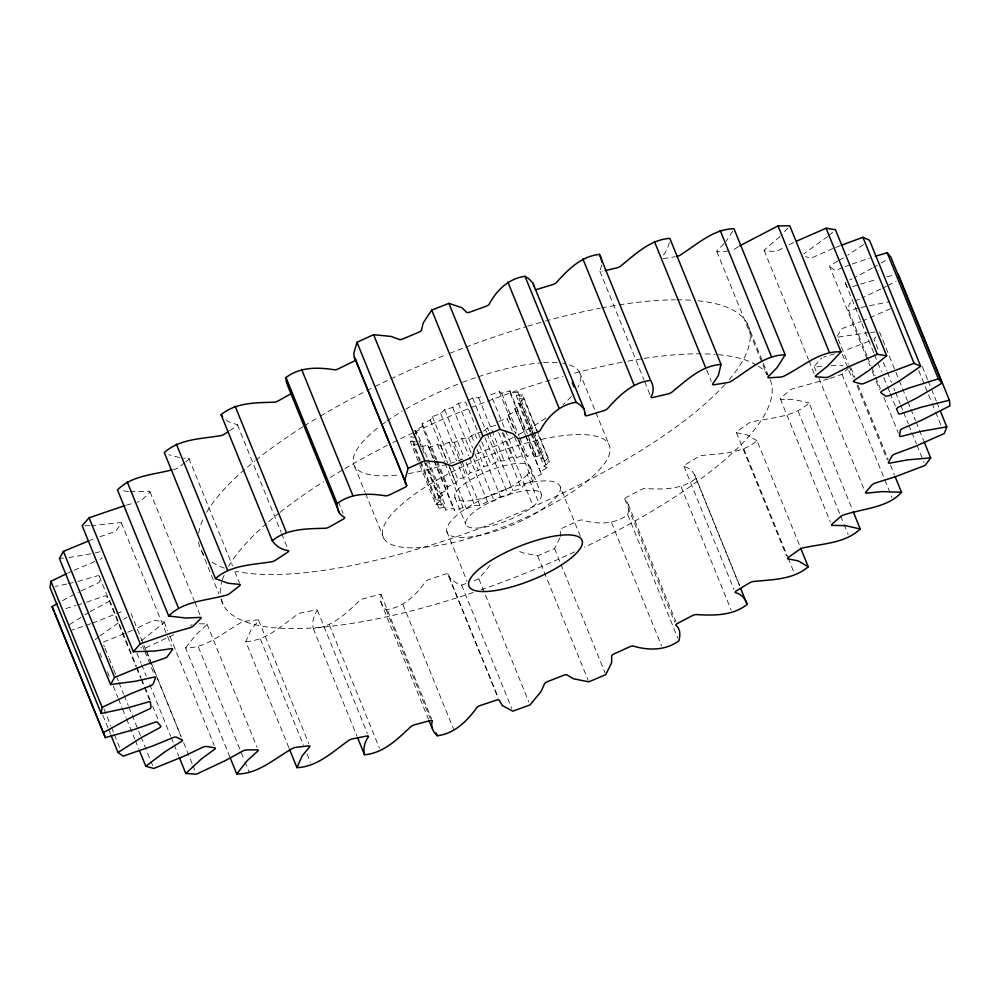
<?xml version="1.0" encoding="UTF-8"?>
<svg xmlns="http://www.w3.org/2000/svg" width="1000" height="1000" viewBox="0 0 1000 1000"><rect width="100%" height="100%" fill="white"/><g stroke="black" fill="none" stroke-linecap="round" stroke-linejoin="round"><path stroke-width="0.75" stroke-dasharray="5 3.75" d="M560.487 536.525L560.462 530.175A3.862 1.137 -22.1 0 1 563.15 527.737L578.062 520.95A3.862 1.137 -22.1 0 1 582.537 520.125C597.625 524.612 614.625 524.5 627.737 514.738C629.025 509.663 629.55 502.962 624.925 499.412A3.862 1.137 -22.1 0 1 626.788 497.125L640.75 489.8A3.862 1.137 -22.1 0 1 645.588 488.575C662.875 489.513 681.725 489.738 695.95 478.387C694.525 472.837 690.125 468.113 684.538 466.637A3.862 1.137 -22.1 0 1 685.525 464.588L698.088 456.975A3.862 1.137 -22.1 0 1 703.138 455.363C721.675 453.512 742.237 453.512 757.05 440.712L800.088 546.712M866.938 355.7L848.325 309.862L849.163 304.363A3.862 1.137 -22.1 0 1 852.85 301.825M601.812 264.975L600.037 270.562A3.862 1.137 -22.1 0 0 602.238 271.312M419.762 447.163L420.387 444.125M517.95 439.363L533.65 478.038L532.638 481.2L524.362 484.55L521.312 488.275L513.062 490.9L508.188 494.963L500.487 496.712L494.087 500.85L487.413 501.613L479.888 505.562L474.663 505.288L466.488 508.812L463.038 507.512L454.725 510.387L453.275 508.15L445.35 510.188L445.975 507.15L427.675 462.013M512.275 431.062L507.038 418.175L508.062 415.012L515.837 411.163L514.775 408.762L521.575 404.663L547.163 467.675L540.363 471.788L541.438 474.188L533.65 478.038M288.812 747.575L245.775 641.587L251.137 629.663L258.087 621.225A3.862 1.137 -22.1 0 0 257.188 619.862L244.812 621.287A3.862 1.137 -22.1 0 0 239.75 623.337C222.625 633.075 206.163 648.337 185.562 647.887L229.762 756.75M669.425 242.638L667.15 249.45L662.575 256.512M559.913 537.925L554.587 548.6L537.612 555.788L522.263 552.712L517.712 550.538M531.3 432.525L516.175 395.288L517.85 391.925L510.3 393.5L509.888 390.838L501.7 393.312L499.225 391.525L490.925 394.75L504.875 429.125M516.175 395.288L522.612 394.725L548.2 457.75L541.775 458.312L543.438 454.95L534.125 432.038M732.7 231.238L726.012 241.438M837.3 336.3L840.875 329.925A3.862 1.137 -22.1 0 1 845.125 327.425L861.213 321.45M435.6 459.438L422.225 426.488L422.2 423.688L430.288 420.062L432.337 416.587L440.662 413.575L444.663 409.65L452.7 407.45L458.375 403.312L465.625 402.05L491.213 465.075L498.237 460.988L504.225 460.75L512.137 456.987L516.512 457.775L524.825 454.55L527.288 456.337L535.475 453.862L527.913 435.238M420.712 460.95L436.413 499.625L442.562 495.487L440.462 493.525L447.812 489.513L447.788 486.712L455.887 483.088L457.925 479.613L466.262 476.6L470.25 472.675L478.288 470.475L483.975 466.337L491.213 465.075M185.562 647.887L196.1 634.562L206.062 625.525A3.862 1.137 -22.1 0 0 206.075 623.8L197.025 623.862M875.812 336.838L873.988 339.35L879.225 352.238M419.738 460.962L413.35 445.2L415.125 442.775M420.325 462.388L438.938 508.225L441.613 504.588L424.738 463.05M489.913 565.425L478.862 578.875L473.113 580.95M787.938 228.038L780.962 235.512M723.988 243.675L717.525 250.2A3.862 1.137 -22.1 0 0 717.962 251.762L729.475 251.012M518.962 398.587L523.875 399.062L549.475 462.088L544.562 461.613L518.962 398.587L522.612 394.725M544.562 461.613L548.2 457.75M779.912 236.562L765.438 248.925A3.862 1.137 -22.1 0 0 764.963 250.812L774.463 251.438A3.862 1.137 -22.1 0 0 779.5 249.85L784.175 247.312M829.9 378.462L842 374.375L848.225 368.275M527.337 474.625L522.212 479.363A40.663 11.963 -22.1 0 1 458.575 500.312A40.663 11.963 -22.1 0 1 491.725 469.688A40.663 11.963 -22.1 0 1 527.337 474.625L538.3 501.637L533.175 506.375A40.663 11.963 -22.1 0 1 469.538 527.312A40.663 11.963 -22.1 0 1 502.688 496.7A40.663 11.963 -22.1 0 1 538.3 501.637M828.875 235.55L833.263 231.65M141.35 640.763L162.65 623.787A3.862 1.137 -22.1 0 0 163.575 621.75L155.2 620.438A3.862 1.137 -22.1 0 0 150.25 621.838L133.688 629.738M441.613 504.588L435.887 504.637L410.3 441.613L413.713 438.6M435.887 504.637L440.45 500.613L424.738 461.938M245.775 641.587C265.763 640.825 281.062 626.15 296.588 615.087A3.862 1.137 -22.1 0 1 301.462 612.8L315.287 610.05A3.862 1.137 -22.1 0 1 317.075 611C313.4 616.025 311.812 622.638 313.337 628.713C332.125 627.163 346.062 613.362 359.15 601.1A3.862 1.137 -22.1 0 1 363.675 598.663L378.5 594.675A3.862 1.137 -22.1 0 1 381.112 595.2C379.113 600.487 382.1 606.163 386.062 609.688C403.15 607.675 415.812 595.188 425.412 581.862A3.862 1.137 -22.1 0 1 429.45 579.325L444.787 574.237A3.862 1.137 -22.1 0 1 448.137 574.312L498.162 697.5M483.575 431.125L487.475 427.875L495.725 425.25M98.875 636.775L94.612 640.188L97.275 640.925M99.95 635.925L121.375 620.788M827.763 236.438L803.988 253.688M184.6 462.725L178.512 467.475A3.862 1.137 -22.1 0 1 173.463 469.55M185.812 461.775L188.238 459.875A3.862 1.137 -22.1 0 0 187.875 458.288L183.588 458.162M757.05 440.712L747.05 434.837L737.387 432.925A3.862 1.137 -22.1 0 1 737.475 431.175L748.238 423.5A3.862 1.137 -22.1 0 1 753.325 421.575C772.387 417.45 794.325 417.062 809.062 402.925L852.675 510.35M530.125 431.825L518.488 403.175L523.875 399.062M530.7 433.25L544.075 466.2L549.475 462.088M863.575 244.537L847.85 255.15M413.275 434.95L416.962 432.463L427.438 458.237M69.388 624.7L83.688 615.562M229.65 430.675L236.15 426.413A3.862 1.137 -22.1 0 0 236.7 424.5L228.525 421.775L225.487 419.425M421.075 446.825L427.688 445.125L429.137 447.362L437.45 444.487L440.9 445.788L449.075 442.262L454.3 442.55L461.825 438.587L468.5 437.825L474.9 433.688L482.6 431.938M738.475 246.637L734.575 249.1A3.862 1.137 -22.1 0 1 731.125 250.712M85 614.763L88.925 612.35M881.112 263.113L887.2 259.35M839.038 260.425L844.075 257.413M123.725 619.275L127.05 617.325M467.962 400.688L472.638 397.975L478.638 397.725L483.913 395.213M872.2 268.188L854.7 277.6M873.475 267.462L877.288 265.287M90.225 611.55L106.962 602.537A3.862 1.137 -22.1 0 0 109.575 600.1L106.287 596.213A3.862 1.137 -22.1 0 0 102.088 596.788L83.312 603.375M416.613 434.8L414.875 430.5L422.225 426.488M837.788 261.175L831.95 264.35A3.862 1.137 -22.1 0 0 829.725 266.712L869.862 365.55M62.438 600.662L78.475 592.15M887.938 285.55L896.1 281.2M880.987 288.988L862.038 297.962M882.375 288.3L886.55 286.238M789.163 244.8L794.237 242.288M81.037 590.9L96.463 583.725A3.862 1.137 -22.1 0 0 99.825 581.2L99.275 576.2A3.862 1.137 -22.1 0 0 95.65 576.312L77.325 581.613M173.888 634.688L145.238 648.112L140.688 647.812M849.675 279.975L852.188 278.788M890.537 308.663L863.925 320.4M67.537 573.25L72.825 570.812M74.15 570.2L98.112 560.2M832.938 248.512L814.613 256.625A3.862 1.137 -22.1 0 1 809.8 257.838L805.487 256.637M132.387 630.337L102.625 642.4L104.362 646.7M855.475 300.75L859.4 299.15M842.725 267.613L838.8 269.212A3.862 1.137 -22.1 0 1 834.35 269.988L829.725 266.712M498.762 421.525L507.038 418.175M868.625 341.488L844.062 350.737M90.363 540.262L93.088 539.175M835.688 247.45L839.8 245.85M845.35 266.537L850.788 264.538M852.138 264.05L869.4 258.188M448.137 574.312L451.125 579.487L456.763 583.15L461.637 585.112L465.938 583.55M99.887 536.75L111.85 532.725A3.862 1.137 -22.1 0 0 116.337 530.275L121.25 523.538A3.862 1.137 -22.1 0 0 119.113 522.762L91.737 525.65M90.875 623.713L71.963 630.087M92.25 623.225L120.487 612.125A3.862 1.137 -22.1 0 1 124.038 611.013M852.575 286.725L857.85 284.9M834.613 353.837L825.487 356.562A3.862 1.137 -22.1 0 0 823.637 357.163M828.438 378.913L794.55 388.275A3.862 1.137 -22.1 0 0 789.587 390.475L780.962 397.95A3.862 1.137 -22.1 0 0 781.787 399.338L794.175 399.588L809.062 402.925M860.525 284.088L877.013 279.35M126.487 505.1L135.988 502.5M65.825 608.538L76.025 605.525M77.475 605.1L81.85 603.8M858.025 308.163L851.612 309.988A3.862 1.137 -22.1 0 1 848.325 309.862M95.138 552.95L100.138 551.688M860.9 307.462L889.762 301.688M66.787 584.025L55.388 586.425M68.3 583.675L74.312 582.3M886.975 276.725L894 275.125M528.913 439.325L535.887 456.512L543.438 454.95M91 553.8L69.013 557.5M663.138 258.663L674.837 256.8M413.35 445.2L418.975 444.338M438.938 508.225L445.975 507.15M821.775 366.225L816.312 366.975A3.862 1.137 -22.1 0 1 814.6 365.975L820.8 358.95A3.862 1.137 -22.1 0 1 821.912 358.038M869.15 332.45L839.837 336.863A3.862 1.137 -22.1 0 1 837.288 336.938L840.788 345.525M59.413 558.513L63.525 558.075M870.562 332.3L875.013 332.062M410.3 441.613L416.025 441.562M831.025 365.55L843.012 365.625M84.862 525.688L90.288 525.725M128.5 491.488L120.062 490.425M130.037 491.613L148.25 491.4A3.862 1.137 -22.1 0 1 149.525 492.6L142.088 499.875A3.862 1.137 -22.1 0 1 137.238 502.175M179.525 457.587L168.762 454.762M414.85 437.587L410.825 436.6L420.125 459.525M436.413 499.625L440.45 500.613M518.488 403.175L521.575 404.663M544.075 466.2L547.163 467.675M414.875 430.5L416.962 432.463M845.612 282.362A3.862 1.137 -22.1 0 0 845.413 283.062L847.337 287.525M922.362 366.7L927.6 379.588M928.175 381.025L936.325 401.075M936.9 402.5L939.225 408.237M918.725 370.487L931.525 402M932.1 403.438L935.013 410.6M935.588 412.025L941.413 426.35M879.463 331.825L907.387 400.588M907.962 402.013L910.3 407.75M910.875 409.175L915.525 420.637M916.112 422.062L923.675 440.688M883.3 362.262L886.787 370.863M887.362 372.287L891.438 382.312M893.763 388.05L894.925 390.913M895.512 392.35L900.163 403.8M900.75 405.238L903.075 410.962M903.65 412.4L908.3 423.862M908.888 425.288L911.213 431.012M911.8 432.45L916.45 443.913M917.025 445.337L924.013 462.525M845.413 283.062L873.913 353.25M874.488 354.675L881.475 371.875M883.8 377.6L887.288 386.188M887.875 387.625L889.613 391.925M890.2 393.35L895.425 406.25M867.525 357.137L871.012 365.725M871.587 367.163L875.075 375.763M875.662 377.188L880.312 388.65M883.8 397.238L898.35 433.05M872.188 371.275L873.938 375.575M876.263 381.3L879.75 389.9M850.888 367.675L854.963 377.7M857.862 384.862L888.112 459.338M890.438 465.075L894.513 475.1M841.363 346.962L848.337 364.15M848.925 365.588L853.575 377.038M857.062 385.637L887.312 460.112M842.288 354.237L852.175 378.587M842 374.375L892.013 497.55M814.262 366.725L816.012 371.025M818.913 378.175L864.287 489.9M764.188 250.525L808.388 359.375M808.975 360.812L814.2 373.7M798.188 411.413L840.062 514.538M840.65 515.975L843.562 523.138M844.137 524.575L848.213 534.6M780.312 398.775L830.325 521.962M747.1 323.288L762.675 361.675M763.263 363.1L768.45 375.887M716.9 251.637L766.912 374.812M743.975 449.288L787.6 556.712M788.175 558.138L793.988 572.463M736.488 432.7L786.5 555.887M706.688 370L711.338 381.463M694.675 474.787L740.037 586.512M695.95 478.387L739.575 585.812M683.938 466.262L733.95 589.45M599.888 271.25L644.087 380.1M644.675 381.538L649.912 394.425M681.087 486.763L731.112 609.95M579.525 372.188L595.325 411.075M595.9 412.525L608.775 444.212M628.3 504.425L675.987 621.875M624.65 498.888L674.663 622.075M627.737 514.738L677.75 637.925M611.55 522.65L661.575 645.837M560.288 486.9A61 17.938 -22.1 0 1 479.162 535.487A61 17.938 -22.1 0 1 471.213 505.213A61 17.938 -22.1 0 1 560.288 486.9L580.5 536.65M517.85 391.925L533.55 430.6M531.888 433.963L541.775 458.312M509.888 390.838L527.337 433.812M510.3 393.5L526.587 433.6M515.837 411.163L541.438 474.188M514.775 408.762L525.25 434.55M525.825 435.988L540.363 471.788M501.7 393.312L519.15 436.287M519.725 437.713L527.288 456.337M530.3 466.987L541.275 493.988M499.225 391.525L516.1 433.062M519 440.225L524.825 454.55M508.062 415.012L515.625 433.638M514.6 436.8L532.638 481.2M554.587 548.6L560.4 562.925M560.988 564.35L605.188 673.213M505.462 430.562L516.512 457.775M503.425 432.975L533.175 506.375M502.25 432.638L512.137 456.987M498.625 432.413L521.312 488.275M478.638 397.725L504.225 460.75M487.475 427.875L488.638 430.737M489.225 432.175L513.062 490.9M537.612 555.788L588.212 680.4M472.638 397.975L486.6 432.35M487.188 433.775L498.237 460.988M484.925 437.675L508.188 494.963M474.9 433.688L477.225 439.425M479.55 445.15L500.487 496.712M458.375 403.312L474.663 443.425M476.987 449.15L483.975 466.337M468.5 437.825L472.562 447.85M474.888 453.587L494.087 500.85M452.7 407.45L471.312 453.288M473.638 459.012L478.288 470.475M461.825 438.587L468.8 455.775M469.387 457.212L487.413 501.613M444.663 409.65L463.85 456.925M466.175 462.65L470.25 472.675M454.3 442.55L461.275 459.738M461.863 461.163L479.888 505.562M440.662 413.575L459.275 459.412M459.862 460.85L466.262 476.6M449.075 442.262L456.637 460.887M458.963 466.613L474.663 505.288M432.337 416.587L451.538 463.862M452.113 465.288L457.925 479.613M440.9 445.788L447.875 462.975M448.462 464.412L466.488 508.812M430.288 420.062L447.163 461.6M449.487 467.337L455.887 483.088M437.45 444.487L444.425 461.675M445.012 463.113L463.038 507.512M454.875 497.388L465.838 524.4M422.2 423.688L436.737 459.5M437.325 460.925L447.788 486.712M436.175 460.863L447.812 489.513M429.137 447.362L433.787 458.825M434.375 460.25L454.725 510.387M427.688 445.125L433.5 459.45M434.075 460.887L453.275 508.15M478.862 578.875L528.875 702.062M428.013 459.675L442.562 495.487M418.95 440.525L425.337 456.287M426.15 462.912L445.35 510.188M446.825 531.5L467.025 581.25M461.637 585.112L511.65 708.3M448.675 576.337L498.125 698.088M354.462 466.138L365 492.062M365.588 493.512L383.713 538.162M402.975 604.6L453.587 729.212M381.087 594.575L431.688 719.188M386.062 609.688L430.262 718.55M380.725 601.688L428.425 719.137M338.387 501.875L343.038 513.325M329.4 624.938L379.412 748.112M317.387 610.275L367.4 733.45M237.45 424.8L281.075 532.238M281.65 533.663L288.05 549.425M313.337 628.713L356.95 736.137M258.725 620.4L308.75 743.587M188.925 458.425L232.537 565.862M234.862 571.587L239.525 583.05M260.475 639.237L303.512 745.238M307 753.825L310.487 762.425M201.525 551.05L218.837 593.7M221.15 599.388L223.463 605.062M207 624.012L257.025 747.2M150.025 491.812L194.225 600.662M194.812 602.1L200.05 614.987M198.412 647.05L244.363 760.2M244.95 761.637L249.013 771.663M164.2 622.112L167.688 630.712M170.012 636.438L214.213 745.3M121.412 522.85L171.438 646.038M146.4 650.975L150.463 661M151.05 662.438L181.287 736.925M183.625 742.65L192.338 764.137M192.925 765.562L195.837 772.725M145.9 650.088L131.363 614.275A3.862 1.137 -22.1 0 0 131.062 613.763M146.488 651.513L155.787 674.438M156.375 675.875L180.8 736.025M142.537 645.675L144.288 649.975M144.863 651.413L154.175 674.325M136.95 653.138L141.025 663.162M141.6 664.6L146.25 676.062M149.75 684.65L170.688 736.213M171.262 737.65L173.588 743.375M174.175 744.812L178.825 756.275M109.575 600.1L136.337 665.987M136.912 667.425L140.988 677.45M141.562 678.888L144.475 686.05M145.062 687.475L150.287 700.375M152.625 706.1L158.438 720.425M99.275 576.2L135.925 666.438M136.5 667.875L140.575 677.9M141.15 679.325L149.3 699.388M104.95 648.125L108.438 656.725M109.025 658.15L113.088 668.175M113.675 669.613L118.325 681.075M118.912 682.5L123.562 693.962M124.138 695.4L128.212 705.425M128.8 706.85L140.425 735.5M141.012 736.938L150.312 759.85M150.9 761.287L152.637 765.575M99.838 653.075L101.587 657.375M107.4 671.688L110.312 678.85M113.225 686.012L117.875 697.475M118.45 698.913L121.938 707.5M122.525 708.938L126.013 717.525M126.6 718.962L134.738 739.013M135.325 740.45L138.812 749.038M103.95 708.863L110.925 726.05M111.512 727.487L113.837 733.213M114.412 734.65L120.237 748.975M102.85 715.238L108.088 728.125M108.675 729.562L110.412 733.85M535.475 453.862L535.887 456.512M569.325 364.888A122 35.875 -22.1 0 1 577.975 387.15M571.25 396.488A122 35.875 -22.1 0 1 563.075 404.637M545.8 418.088A122 35.875 -22.1 0 1 518.162 434.787M512.987 437.512A122 35.875 -22.1 0 1 477.137 453.75M462.837 459.1A122 35.875 -22.1 0 1 450.025 463.387M447.212 464.263A122 35.875 -22.1 0 1 408.55 473.525M396.763 475.1A122 35.875 -22.1 0 1 379.65 426.45M381.987 424.688A122 35.875 -22.1 0 1 385.65 422.025M386.912 421.125A122 35.875 -22.1 0 1 402.175 411.262M405.875 409.075A122 35.875 -22.1 0 1 461.138 382.912M462.562 382.362A122 35.875 -22.1 0 1 476.863 377.25M478.288 376.775A122 35.875 -22.1 0 1 541.95 362.812M543.475 362.713A122 35.875 -22.1 0 1 557.3 362.725M562.788 363.35A122 35.875 -22.1 0 1 565.275 363.812M190.438 625.625A3.862 1.137 -22.1 0 1 192.113 624.725M102.1 557.675A3.862 1.137 -22.1 0 1 99.95 559.438M698 300.775A295.75 86.962 -22.1 0 1 728.975 379.938M724.987 384.462A295.75 86.962 -22.1 0 1 487.762 525.337A295.75 86.962 -22.1 0 1 236.062 571.337M224.338 568.088A295.75 86.962 -22.1 0 1 211.125 561.462M203.787 554.538A295.75 86.962 -22.1 0 1 198.588 541.925M198.713 533.1A295.75 86.962 -22.1 0 1 203.837 517.587M206.637 512.375A295.75 86.962 -22.1 0 1 254.75 461M255.925 460.062A295.75 86.962 -22.1 0 1 303.012 426.75M304.312 425.925A295.75 86.962 -22.1 0 1 318.988 416.938M320.35 416.125A295.75 86.962 -22.1 0 1 365.3 391.413M366.688 390.712A295.75 86.962 -22.1 0 1 373.675 387.188M375.087 386.488A295.75 86.962 -22.1 0 1 446.863 354.475M449.738 353.325A295.75 86.962 -22.1 0 1 464.15 347.75M465.6 347.2A295.75 86.962 -22.1 0 1 526.275 326.637M527.762 326.188A295.75 86.962 -22.1 0 1 543.938 321.525M545.4 321.112A295.75 86.962 -22.1 0 1 600.112 308.212M601.575 307.925A295.75 86.962 -22.1 0 1 615.988 305.375M619.113 304.875A295.75 86.962 -22.1 0 1 675.25 299.8M676.825 299.788A295.75 86.962 -22.1 0 1 691.812 300.262M770.212 379.775A295.75 86.962 -22.1 0 1 584.312 547.3M574.663 551.862A295.75 86.962 -22.1 0 1 480.412 590.025M473.2 592.487A295.75 86.962 -22.1 0 1 221.025 598.688M220.287 593.112A295.75 86.962 -22.1 0 1 221.637 582.375M222.413 579.775A295.75 86.962 -22.1 0 1 224.475 574.375M228.575 566.4A295.75 86.962 -22.1 0 1 266.363 523.7M268.788 521.6A295.75 86.962 -22.1 0 1 279.05 513.125M280.25 512.188A295.75 86.962 -22.1 0 1 323.663 481.587M330.188 477.488A295.75 86.962 -22.1 0 1 342.287 470.15M344.913 468.6A295.75 86.962 -22.1 0 1 387.238 445.438M392.812 442.612A295.75 86.962 -22.1 0 1 413.675 432.463M415.05 431.812A295.75 86.962 -22.1 0 1 486.087 401.775M487.537 401.225A295.75 86.962 -22.1 0 1 562.95 376.362M574.587 373.175A295.75 86.962 -22.1 0 1 622.05 362.225M627.9 361.138A295.75 86.962 -22.1 0 1 642.588 358.65M644.137 358.413A295.75 86.962 -22.1 0 1 715.163 354.375M718.363 354.65A295.75 86.962 -22.1 0 1 757.013 365.312M758.25 366.087A295.75 86.962 -22.1 0 1 767.588 374.95M441.938 544.837A122 35.875 -22.1 0 0 610.05 448.55A122 35.875 -22.1 0 0 436.75 480.175A122 35.875 -22.1 0 0 441.938 544.837"/><path stroke-width="1.5" d="M605.112 270.637L616.613 267.925A3.862 1.137 -22.1 0 0 621.337 265.55C635.75 253.875 650.4 239.587 669.85 238.388L721.038 364.438L718.337 375.5L712.975 383.55A3.862 1.137 -22.1 0 0 714.312 384.712L727.475 382.612A3.862 1.137 -22.1 0 0 732.463 380.438C748.888 370.012 764.8 355.025 785.188 354.812L734 228.762C713.625 228.975 697.7 243.962 681.275 254.387A3.862 1.137 -22.1 0 1 676.3 256.562M66.225 573.862L50.938 581.3L50 587.45L101.188 713.5L128.5 707.663L146.838 702.362A3.862 1.137 -22.1 0 1 150.463 702.25L151 707.25A3.862 1.137 -22.1 0 1 147.65 709.775L129.65 718.2L103.263 732.638L105.412 737.625L134.488 729.425L153.275 722.837A3.862 1.137 -22.1 0 1 157.475 722.262L160.763 726.15A3.862 1.137 -22.1 0 1 158.138 728.587L141.412 737.6L117.975 752.475L111 735.288M101.188 713.5L102.125 707.35L50.938 581.3M800.675 548.138L808.238 566.763C793.425 579.562 772.862 579.55 754.325 581.413A3.862 1.137 -22.1 0 0 749.275 583.025L736.712 590.638A3.862 1.137 -22.1 0 0 735.713 592.688C741.312 594.163 745.713 598.888 747.138 604.438C732.913 615.788 714.062 615.562 696.775 614.612A3.862 1.137 -22.1 0 0 691.925 615.85L677.975 623.175A3.862 1.137 -22.1 0 0 676.1 625.462C680.725 629 680.212 635.712 678.925 640.788C665.812 650.537 648.812 650.662 633.725 646.175A3.862 1.137 -22.1 0 0 629.237 647L614.338 653.787A3.862 1.137 -22.1 0 0 611.65 656.225L611.675 662.562L605.775 674.65L588.8 681.838L573.438 678.763L567.188 675.062A3.862 1.137 -22.1 0 0 563.212 675.438L547.85 681.475A3.862 1.137 -22.1 0 0 544.425 684.013L541.087 691.475L530.037 704.925L512.812 711.162L502.3 705.537L499.325 700.362A3.862 1.137 -22.1 0 0 495.975 700.288L480.637 705.375A3.862 1.137 -22.1 0 0 476.6 707.9C466.987 721.237 454.325 733.725 437.25 735.738C433.288 732.212 430.3 726.538 432.287 721.25A3.862 1.137 -22.1 0 0 429.688 720.725L414.862 724.712A3.862 1.137 -22.1 0 0 410.337 727.15C397.25 739.412 383.3 753.213 364.513 754.762C362.987 748.688 364.575 742.075 368.25 737.05A3.862 1.137 -22.1 0 0 366.475 736.087L352.65 738.85A3.862 1.137 -22.1 0 0 347.775 741.137C332.25 752.2 316.938 766.875 296.95 767.638L302.312 755.713L309.275 747.275A3.862 1.137 -22.1 0 0 308.375 745.913L295.988 747.337A3.862 1.137 -22.1 0 0 290.925 749.388C273.8 759.125 257.337 774.388 236.737 773.938L230.338 758.175M940.4 411.1L946.787 426.85L944.312 433.512L915.1 446.45L896.312 453.475A3.862 1.137 -22.1 0 0 892.05 455.975L888.475 462.35A3.862 1.137 -22.1 0 0 891.012 462.912L907.588 459.862L930.65 457.875L924.25 442.125M721.038 364.438C701.575 365.637 686.938 379.925 672.525 391.6A3.862 1.137 -22.1 0 1 667.8 393.975L653.413 397.362A3.862 1.137 -22.1 0 1 651.213 396.613C654.087 391.637 653.637 385.238 650.6 380.45C632.612 382.262 619.35 395.475 607.85 408.275A3.862 1.137 -22.1 0 1 603.55 410.775L588.4 415.337A3.862 1.137 -22.1 0 1 585.425 415.037L584.113 409.175L532.925 283.125L528.825 278.762L524.975 276.288C508.925 278.45 496.7 290.087 489.35 303.888A3.862 1.137 -22.1 0 1 485.613 306.425L470.188 312.013A3.862 1.137 -22.1 0 1 466.512 312.175L461.875 307.712L448.888 303.35L431.725 310.087L423.212 322.9L421.55 329.837A3.862 1.137 -22.1 0 1 418.488 332.337L403.288 338.775A3.862 1.137 -22.1 0 1 399.038 339.375L391.225 336.45L373.625 334.7L356.987 342.287L353.738 353.525L354.338 357.438L406.625 485.275A3.862 1.137 -22.1 0 1 404.338 487.65L389.85 494.738A3.862 1.137 -22.1 0 1 385.175 495.763C368.837 493.15 350.925 493 337.2 503.575C336.987 508.913 339.162 514.913 344.338 517.175A3.862 1.137 -22.1 0 1 342.9 519.35L329.588 526.85A3.862 1.137 -22.1 0 1 324.625 528.275C306.613 528.812 286.875 528.65 272.275 540.737C275.712 546.1 281.637 549.587 287.875 550.55A3.862 1.137 -22.1 0 1 287.337 552.463L275.625 560.138A3.862 1.137 -22.1 0 1 270.538 561.912C251.65 564.963 230.35 565.138 215.5 578.625L164.312 452.575C179.175 439.1 200.475 438.913 219.363 435.863A3.862 1.137 -22.1 0 0 224.45 434.087L228.35 431.525M584.113 409.175L580.013 404.812L576.15 402.337C560.112 404.5 547.888 416.138 540.538 429.938A3.862 1.137 -22.1 0 1 536.788 432.475L521.375 438.062A3.862 1.137 -22.1 0 1 517.7 438.225L513.062 433.762L500.075 429.4L482.912 436.138L474.4 448.95L472.738 455.887A3.862 1.137 -22.1 0 1 469.663 458.375L454.475 464.812A3.862 1.137 -22.1 0 1 450.225 465.425L442.413 462.5L424.812 460.75L408.162 468.338L404.925 479.575L405.525 483.488M785.188 354.812L777.2 367.488L768.7 376.25A3.862 1.137 -22.1 0 0 769.15 377.8L780.662 377.062A3.862 1.137 -22.1 0 0 785.75 375.15C803.263 366.238 820.525 350.55 840.975 351.887L789.8 225.837L778.012 225.9L739.775 245.825M88.987 540.812L63.4 551.388L59.413 558.513L110.588 684.55L135.287 681.263L152.575 677.425A3.862 1.137 -22.1 0 1 155.5 677.763L153.287 683.725A3.862 1.137 -22.1 0 1 149.288 686.25L130.612 693.812L102.125 707.35M110.588 684.55L114.588 677.438L144.275 665.225L163.038 658.775A3.862 1.137 -22.1 0 0 167.525 656.325L172.425 649.587A3.862 1.137 -22.1 0 0 170.3 648.812L154.6 651.062L133.338 651.712L82.15 525.662L89.075 517.8L124.987 505.538M236.737 773.938L247.275 760.612L257.25 751.575A3.862 1.137 -22.1 0 0 257.25 749.85L246.713 749.912A3.862 1.137 -22.1 0 0 241.625 751.663L225.075 760.738L196.412 774.163L185.8 773.462L179.412 757.7M930.65 457.875L925.175 465.4L895.238 476.788L876.663 482.6A3.862 1.137 -22.1 0 0 871.975 485L865.788 492.025A3.862 1.137 -22.1 0 0 867.487 493.025L882.2 491.6L901.488 492.287L895.088 476.525M840.975 351.887L827.975 365.763L816.612 374.975A3.862 1.137 -22.1 0 0 816.15 376.85L825.65 377.488A3.862 1.137 -22.1 0 0 830.688 375.9L847.962 367.088L877.288 354.288L886.637 355.75L835.45 229.7L826.1 228.238L796.775 241.038M133.338 651.712L140.25 643.85L170.188 633.362L188.425 628.225A3.862 1.137 -22.1 0 0 193.275 625.925L200.712 618.65A3.862 1.137 -22.1 0 0 199.438 617.45L185.837 618.038L168.688 616.013L117.5 489.963C131.475 475.412 153.463 474.913 172.013 469.8M185.8 773.462L201.188 759.15L213.837 749.825A3.862 1.137 -22.1 0 0 214.75 747.8L206.388 746.488A3.862 1.137 -22.1 0 0 201.438 747.887L183.562 756.388L153.8 768.45L145.787 766.225L139.388 750.475M901.488 492.287C888.238 507.4 864.2 508.5 845.738 514.325A3.862 1.137 -22.1 0 0 840.763 516.525L832.15 523.987A3.862 1.137 -22.1 0 0 832.975 525.388L845.362 525.638L860.238 528.975C845.512 543.112 823.562 543.5 804.513 547.612A3.862 1.137 -22.1 0 0 799.425 549.55L788.662 557.212A3.862 1.137 -22.1 0 0 788.575 558.975L798.238 560.887L808.238 566.763M886.637 355.75L869.025 370.375L855.175 379.738A3.862 1.137 -22.1 0 0 853.812 381.9L860.987 383.875A3.862 1.137 -22.1 0 0 865.8 382.675L884.125 374.562L914.075 363.338L920.688 366.287L899.025 381.2L883.138 390.4A3.862 1.137 -22.1 0 0 880.913 392.762L885.537 396.037A3.862 1.137 -22.1 0 0 889.975 395.25L908.763 388.1L938.363 378.812L942.038 383.15L917.025 397.875L899.6 406.625A3.862 1.137 -22.1 0 0 896.587 409.113L898.512 413.575A3.862 1.137 -22.1 0 0 902.45 413.237L921.075 407.262L949.388 400.213L950 405.8L922.45 419.85L904.038 427.875A3.862 1.137 -22.1 0 0 900.35 430.412L899.513 435.913A3.862 1.137 -22.1 0 0 902.8 436.025L920.675 431.45L946.787 426.85M168.688 616.013C183.075 601.25 205.6 600.688 224.65 595.588A3.862 1.137 -22.1 0 0 229.7 593.513L239.425 585.925A3.862 1.137 -22.1 0 0 239.05 584.338L227.987 583.25L215.5 578.625M145.787 766.225L165.512 751.4L180.438 742.087A3.862 1.137 -22.1 0 0 182.237 739.812L176.312 737.175A3.862 1.137 -22.1 0 0 171.663 738.175L153.038 745.837L123.138 756.137L117.975 752.475M601.862 262.075L601.163 257.812L599.425 254.4C581.425 256.212 568.162 269.425 556.663 282.238A3.862 1.137 -22.1 0 1 552.362 284.725L537.225 289.288A3.862 1.137 -22.1 0 1 535.525 289.65M272.275 540.737L221.1 414.688C235.688 402.6 255.438 402.762 273.45 402.225A3.862 1.137 -22.1 0 0 278.412 400.8L291.725 393.3M103.263 732.638L52.075 606.587L57.263 603.625M339.325 512.9L288.137 386.85L286.212 381.55L286.012 377.525C299.738 366.95 317.65 367.113 333.988 369.712A3.862 1.137 -22.1 0 0 338.675 368.688L353.15 361.6A3.862 1.137 -22.1 0 0 355.45 359.225L354.338 357.438M841.162 245.325L862.887 237.288L869.513 240.238L920.688 366.287M875.312 256.262L887.188 252.763L890.85 257.1L942.038 383.15M221.1 414.688L222.662 416.8M52.075 606.587L54.225 611.575M898.213 274.163L949.388 400.213M887.188 252.763L938.363 378.812M862.887 237.288L914.075 363.338M826.1 228.238L877.288 354.288M778.012 225.9L829.2 351.95M853.263 511.788L860.238 528.975M720.163 230.362L771.35 356.413M654.412 241.462L705.588 367.512M740.738 588.688L747.138 604.438M599.425 254.4L650.6 380.45M582.863 258.85L634.05 384.9M572.238 382.65L573.975 386.95M584.45 412.725L585.612 415.588M524.975 276.288L576.15 402.337M507.837 281.975L559.012 408.025M448.888 303.35L500.075 429.4M431.725 310.087L482.912 436.138M373.625 334.7L424.812 460.75M356.987 342.287L408.162 468.338M355.45 359.225L406.625 485.275M301.6 369.363L352.788 495.4M436.087 732.875L437.25 735.738M429 720.575L431.912 727.738M286.012 377.525L337.2 503.575M235.125 406.188L286.312 532.238M357.537 737.575L364.513 754.762M176.337 444.012L227.525 570.062M289.387 749.013L296.95 767.638M127.125 481.625L178.312 607.675M89.075 517.8L140.25 643.85M63.4 551.388L114.588 677.438M54.812 613L105.412 737.625M532.925 283.125L534.288 286.737M501.1 589.513A61 17.938 -22.1 0 0 582.225 540.913A61 17.938 -22.1 0 0 493.15 559.225A61 17.938 -22.1 0 0 501.1 589.513"/></g></svg>
